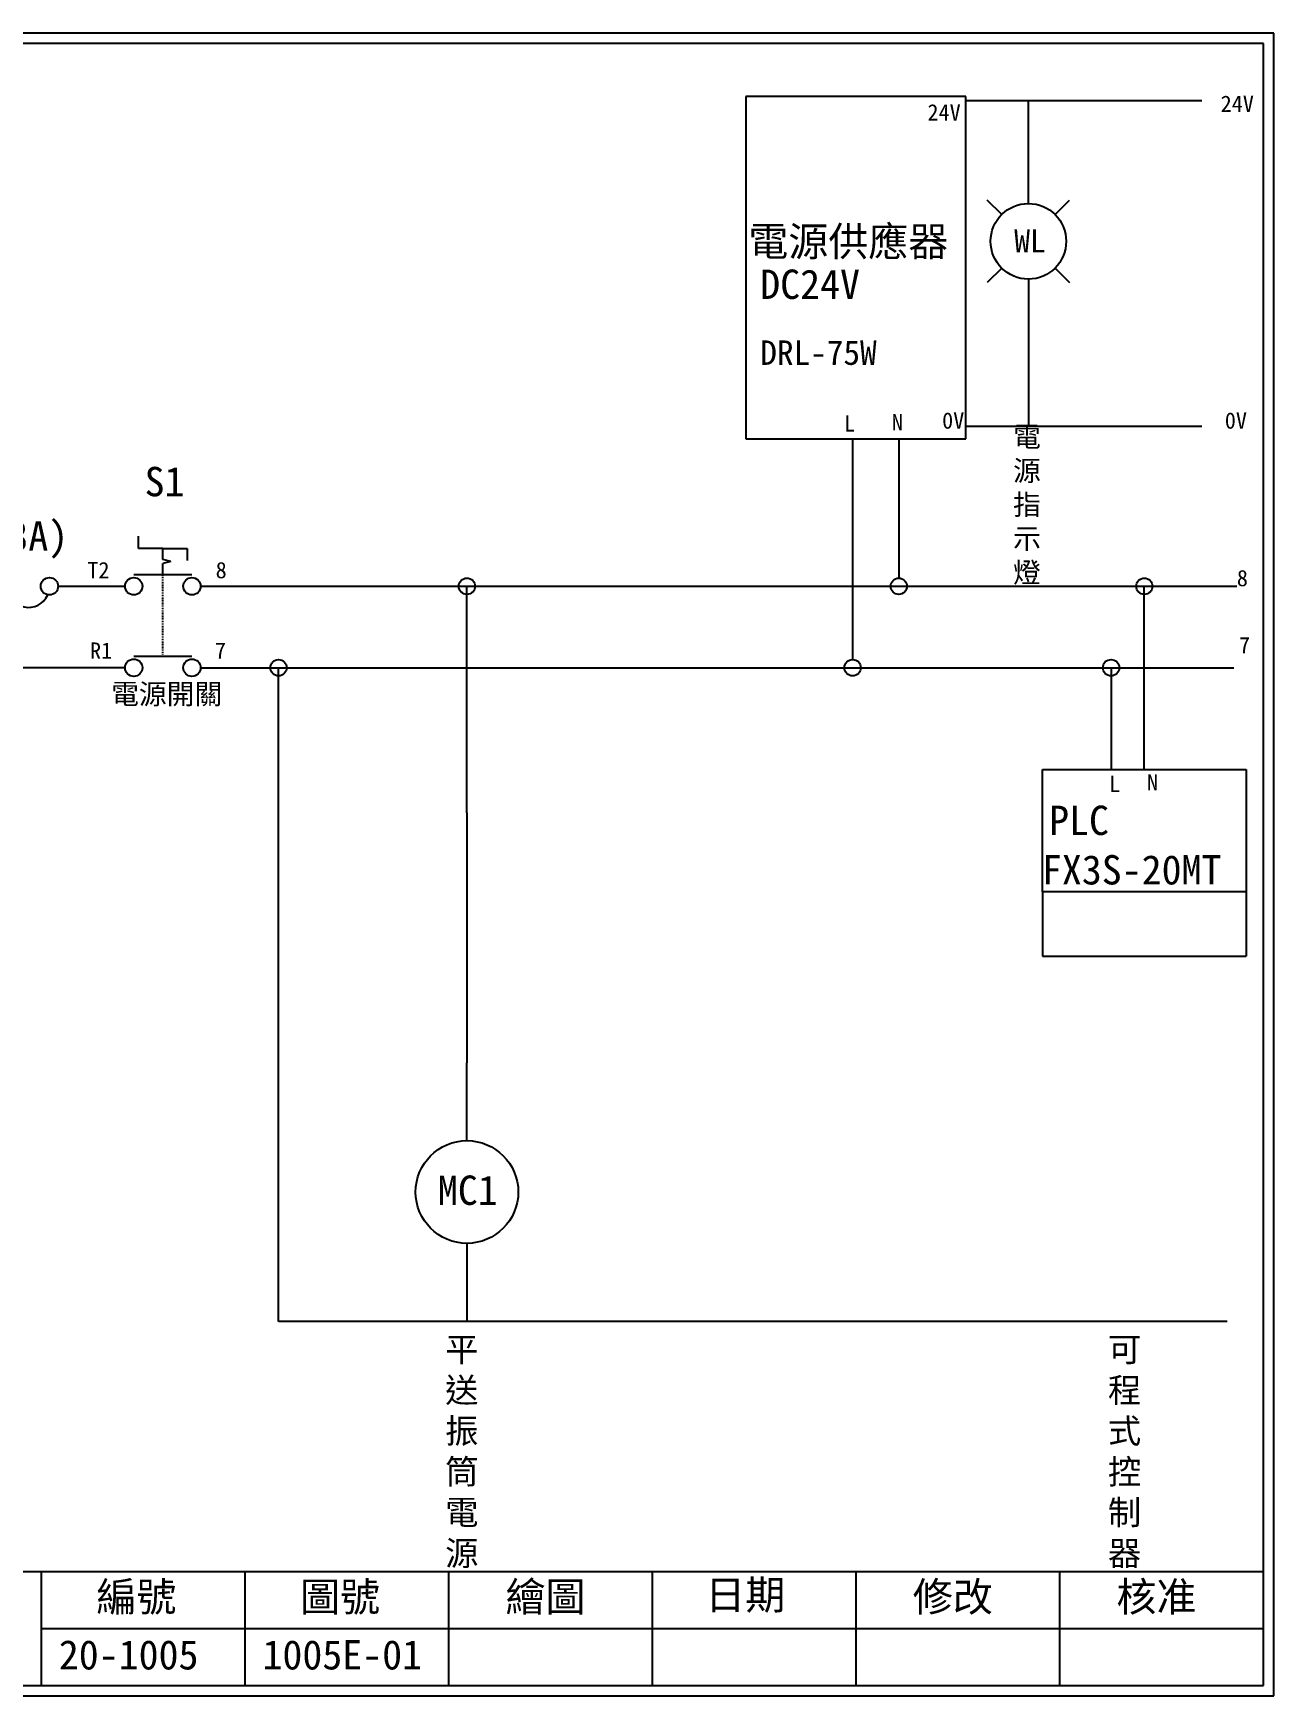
# Model space of a CAD drawing. Extents: x -14 to 273, y -13 to 191.
# Drawn here: x 120.3 to 272.5, y -13.1 to 190.9 of the extents above; entities that cross this region are included whole.
import ezdxf
from ezdxf.enums import TextEntityAlignment as Align

# ---------------------------------------------------------------- set-up
doc = ezdxf.new("R2010")
doc.units = 0
doc.linetypes.add('DASHED', pattern=[0.2, 0.1, -0.1])
doc.layers.get('0').update_dxf_attribs({"linetype": 'CONTINUOUS'})
for name, color, linetype in [('7', 7, 'CONTINUOUS'), ('圖框層', 7, 'CONTINUOUS'), ('標尺寸層', 3, 'CONTINUOUS')]:
    doc.layers.add(name, color=color, linetype=linetype)
doc.styles.add('CNS', font='romanc.shx', dxfattribs={"bigfont": 'chineset.shx'})
doc.styles.add('STSL', font='kaiu.ttf')

# ---------------------------------------------------------------- blocks, each defined once
blk = doc.blocks.new('FUSE')
at = {"color": 7}
for p, q in [((0, 0), (2.14, 0)), ((14.64, 0), (16.78, 0))]:
    blk.add_line(p, q, dxfattribs=at)
for centre in [(3.21, 0), (13.56, 0)]:
    blk.add_circle(centre, 1.07)
for centre, start, end in [((5.8, 0), 0, 156.116), ((10.98, 0), 180, 336.116)]:
    blk.add_arc(centre, 2.59, start, end, dxfattribs=at)

msp = doc.modelspace()

# ---------------------------------------------------------------- linework, layer by layer
for p, q in [((234.73, 183.09), (207.73, 183.09)), ((207.73, 183.09), (207.73, 141.09)), ((234.73, 141.09), (234.73, 183.09)), ((263.7, 182.55), (234.73, 182.55)), ((242.42, 173.88), (242.42, 182.55)), ((242.42, 169.97), (242.42, 173.88)), ((239.14, 168.62), (237.37, 170.38)), ((245.7, 168.62), (247.47, 170.38)), ((239.14, 162.05), (237.37, 160.29)), ((245.7, 162.05), (247.47, 160.29)), ((242.42, 160.69), (242.42, 156.74)), ((242.42, 156.74), (242.42, 142.61)), ((207.73, 141.09), (230.73, 141.09)), ((220.84, 141.09), (220.84, 114.01)), ((226.51, 141.09), (226.51, 124.01)), ((230.73, 141.09), (234.73, 141.09)), ((263.7, 142.61), (234.73, 142.61)), ((133.17, 127.65), (133.17, 129.15)), ((136.17, 127.65), (133.17, 127.65)), ((136.17, 127.65), (139.17, 127.65)), ((139.17, 127.65), (139.17, 126.15)), ((137.17, 126.04), (136.17, 126.31)), ((137.17, 126.04), (136.17, 125.78)), ((123.32, 123.01), (131.53, 123.01)), ((125.46, 123.01), (131.53, 123.01)), ((140.81, 123.01), (268.01, 123.01)), ((173.5, 95.19), (173.5, 123.01)), ((256.65, 100.53), (256.65, 123.01)), ((131.53, 113.01), (-2.29, 113.01)), ((140.81, 113.01), (267.63, 113.01)), ((244.15, 100.53), (269.15, 100.53)), ((244.15, 85.53), (244.15, 100.53)), ((269.15, 100.53), (269.15, 85.53)), ((173.5, 95.19), (173.5, 64.52)), ((269.15, 85.53), (244.15, 85.53)), ((173.5, 54.99), (173.5, 64.52)), ((173.5, 42.39), (173.5, 32.79))]:
    msp.add_line(p, q)
for centre, radius in [((242.42, 165.33), 4.64), ((226.51, 123.01), 1), ((220.84, 113.01), 1), ((173.5, 48.69), 6.3)]:
    msp.add_circle(centre, radius)
at = {"layer": '7'}
for p, q in [((136.17, 126.31), (136.17, 127.65)), ((132.6, 124.43), (139.74, 124.43)), ((136.17, 124.43), (136.17, 125.78)), ((132.6, 114.43), (139.74, 114.43))]:
    msp.add_line(p, q, dxfattribs=at)
at = {"layer": '7', "linetype": 'DASHED'}
msp.add_line((136.17, 114.43), (136.17, 124.43), dxfattribs=at)
at = {"layer": '7'}
for centre in [(132.6, 123.01), (139.74, 123.01), (132.6, 113.01), (139.74, 113.01)]:
    msp.add_circle(centre, 1.07, dxfattribs=at)
at = {"layer": '圖框層', "color": 7}
for p, q in [((272.54, 190.86), (-14.46, 190.86)), ((272.54, -13.11), (272.54, 190.86)), ((271.29, 189.61), (-13.21, 189.61)), ((271.29, -11.86), (271.29, 189.61)), ((-13.21, 2.14), (271.29, 2.14)), ((121.29, -11.86), (121.29, 2.14)), ((146.29, -11.86), (146.29, 2.14)), ((171.29, -11.86), (171.29, 2.14)), ((196.29, -11.86), (196.29, 2.14)), ((221.29, -11.86), (221.29, 2.14)), ((246.29, -11.86), (246.29, 2.14)), ((121.29, -4.86), (271.29, -4.86)), ((-13.21, -11.86), (271.29, -11.86)), ((-14.46, -13.11), (272.54, -13.11))]:
    msp.add_line(p, q, dxfattribs=at)
at = {"layer": '標尺寸層', "color": 7}
for p, q in [((150.37, 32.79), (150.37, 113.01)), ((252.57, 113.04), (252.57, 100.52)), ((244.15, 85.53), (244.15, 77.62)), ((269.15, 85.53), (269.15, 77.62)), ((244.15, 77.62), (269.15, 77.62)), ((266.82, 32.79), (150.37, 32.79))]:
    msp.add_line(p, q, dxfattribs=at)
for centre in [(173.5, 123.01), (256.65, 123.01), (150.37, 113.01), (252.57, 113.01)]:
    msp.add_circle(centre, 1, dxfattribs=at)

# ---------------------------------------------------------------- block references
at = {"color": 7}
msp.add_blockref('FUSE', (108.69, 123.01), dxfattribs=at)

# ---------------------------------------------------------------- texts
msp.add_text('WL', height=2.856, dxfattribs=at).set_placement((242.62, 165.39), align=Align.MIDDLE_CENTER)
at = {"layer": '圖框層', "color": 4, "style": 'STSL'}
for s, height, p in [('24V', 2, (230.03, 180.15)), ('24V', 2, (266.02, 181.21)), ('電源供應器', 3.6, (208.04, 163.51)), ('DC24V', 3.6, (209.5, 158.26)), ('DRL-75W', 3, (209.51, 150.17)), ('L', 2, (219.8, 141.99)), ('N', 2, (225.66, 142.14)), ('0V', 2, (231.83, 142.34)), ('0V', 2, (266.53, 142.34)), ('S1', 3.6, (133.93, 134.05)), ('F(3A)', 3.6, (112.31, 127.37)), ('T2', 2, (126.9, 123.99)), ('8', 2, (142.65, 123.99)), ('8', 2, (268.01, 123.01)), ('7', 2, (268.27, 114.78)), ('R1', 2, (127.23, 114.11)), ('7', 2, (142.56, 114.11)), ('N', 2, (256.98, 97.95)), ('L', 2, (252.34, 97.76)), ('PLC', 3.6, (244.96, 92.49)), ('FX3S-20MT', 3.6, (244.08, 86.42)), ('MC1', 3.6, (169.93, 47.11)), ('編號', 3.6, (128.01, -2.78)), ('圖號', 3.6, (153.01, -2.78)), ('繪圖', 3.6, (178.23, -2.77)), ('日期', 3.6, (202.76, -2.53)), ('修改', 3.6, (228.23, -2.77)), ('核准', 3.6, (253.23, -2.77)), ('20-1005', 3.6, (123.4, -9.89)), ('1005E-01', 3.6, (148.4, -9.89))]:
    msp.add_text(s, height=height, dxfattribs=at).set_placement(p)
at = {"layer": '標尺寸層', "color": 7, "attachment_point": 1, "style": 'CNS'}
for s, insert, char_height, width in [('{\\fDFKai-SB|b0|i0|c136|p65;電\\P源指示燈}', (240.54, 142.61), 2.5, 4.1392), ('{\\fDFKai-SB|b0|i0|c136|p65;電源開關}', (129.82, 111.04), 2.5, 14.0847), ('{\\fDFKai-SB|b0|i0|c136|p65;平送振筒電源}', (170.82, 30.88), 3, 5.4243), ('{\\fDFKai-SB|b0|i0|c136|p65;可程式控制器}', (252.18, 30.88), 3, 5.4243)]:
    msp.add_mtext(s, dxfattribs=dict(at, insert=insert, char_height=char_height, width=width))

doc.saveas('drawing.dxf')
